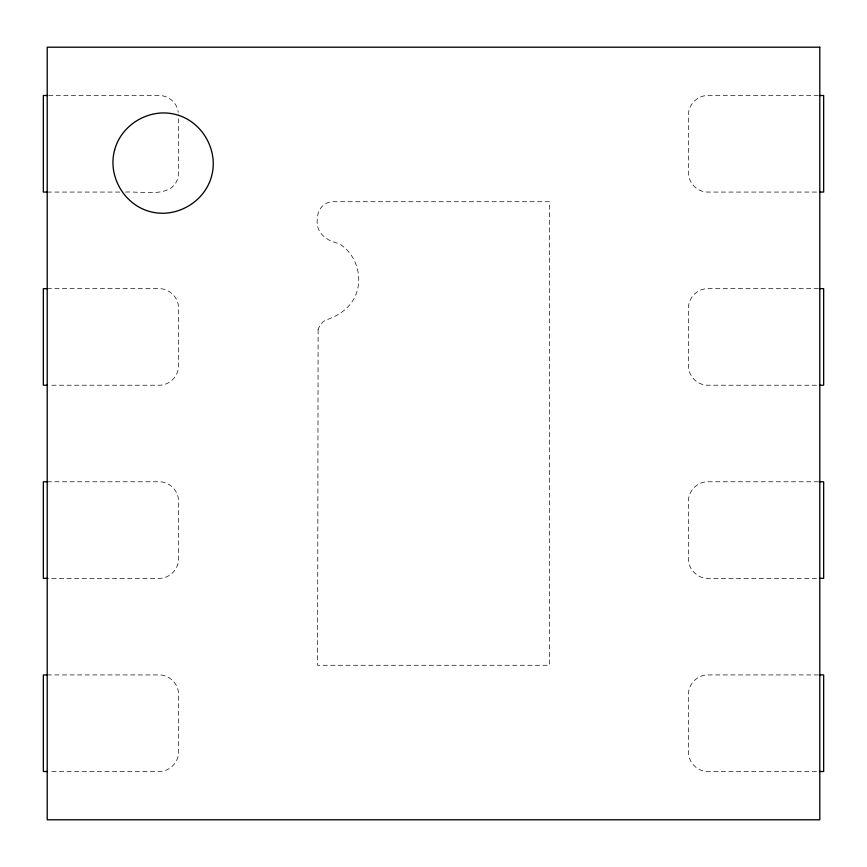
<?xml version="1.0" encoding="UTF-8"?>
<svg xmlns="http://www.w3.org/2000/svg" width="867" height="867" viewBox="0 0 867 867"><rect width="100%" height="100%" fill="white"/><g stroke="black" fill="none" stroke-linecap="round" stroke-linejoin="round"><path stroke-width="0.65" stroke-dasharray="4.33 3.25" d="M48.563 95.5L159.235 95.5C168.545 95.511 177.388 102.913 178.223 112.309M818.437 95.5L707.765 95.5C697.426 95.435 688.387 104.474 688.452 114.812L688.452 172.761C688.387 183.089 697.426 192.138 707.765 192.073L819.792 192.073M47.208 192.073L120.155 192.073M125.498 192.073C142.491 190.946 177.28 200.039 178.548 172.761L178.548 114.812M47.208 288.646L159.235 288.646C169.574 288.581 178.613 297.619 178.548 307.958L178.548 365.896C178.613 376.235 169.574 385.284 159.235 385.219L48.563 385.219M818.437 288.646L707.765 288.646C697.426 288.581 688.387 297.619 688.452 307.958L688.452 365.896C688.387 376.235 697.426 385.284 707.765 385.219L818.437 385.219M47.208 481.781L159.235 481.781C169.574 481.716 178.613 490.765 178.548 501.104L178.548 559.042C178.613 569.381 169.574 578.419 159.235 578.354L47.208 578.354M818.437 481.781L707.765 481.781C697.426 481.716 688.387 490.765 688.452 501.104L688.452 559.042C688.387 569.381 697.426 578.419 707.765 578.354L818.437 578.354M47.208 674.927L159.235 674.927C169.574 674.862 178.613 683.911 178.548 694.239L178.548 752.188C178.613 762.527 169.574 771.565 159.235 771.5L48.563 771.5M818.437 674.927L707.765 674.927C697.426 674.862 688.387 683.911 688.452 694.239L688.452 752.188C688.387 762.527 697.426 771.565 707.765 771.5L819.792 771.5M318.124 329.655L317.615 665.271L549.385 665.271L549.385 201.729L333.069 201.729C324.8 201.675 317.56 208.914 317.615 217.184C314.613 231.576 325.418 240.701 338.672 243.432C357.551 254.465 364.454 280.518 353.508 299.451C347.353 310.126 336.624 316.553 325.19 320.324C321.776 322.47 319.273 325.786 318.124 329.655"/><path stroke-width="1.3" d="M47.392 95.5L43.35 95.5L43.35 192.073L47.392 192.073M819.608 95.5L823.65 95.5L823.65 192.073L819.608 192.073M47.392 288.646L43.35 288.646L43.35 385.219L47.392 385.219M819.608 288.646L823.65 288.646L823.65 385.219L819.608 385.219M47.392 481.781L43.35 481.781L43.35 578.354L47.392 578.354M819.608 481.781L823.65 481.781L823.65 578.354L819.608 578.354M47.392 674.927L43.35 674.927L43.35 771.5L47.392 771.5M819.608 674.927L823.65 674.927L823.65 771.5L819.608 771.5M114.596 150.099C107.475 176.023 124.1 204.807 150.099 211.602C176.023 218.722 204.807 202.098 211.602 176.099C218.722 150.175 202.098 121.391 176.099 114.596C150.175 107.475 121.391 124.1 114.596 150.099M819.792 47.208L47.208 47.208L47.208 819.792L819.792 819.792L819.792 47.208"/></g></svg>
